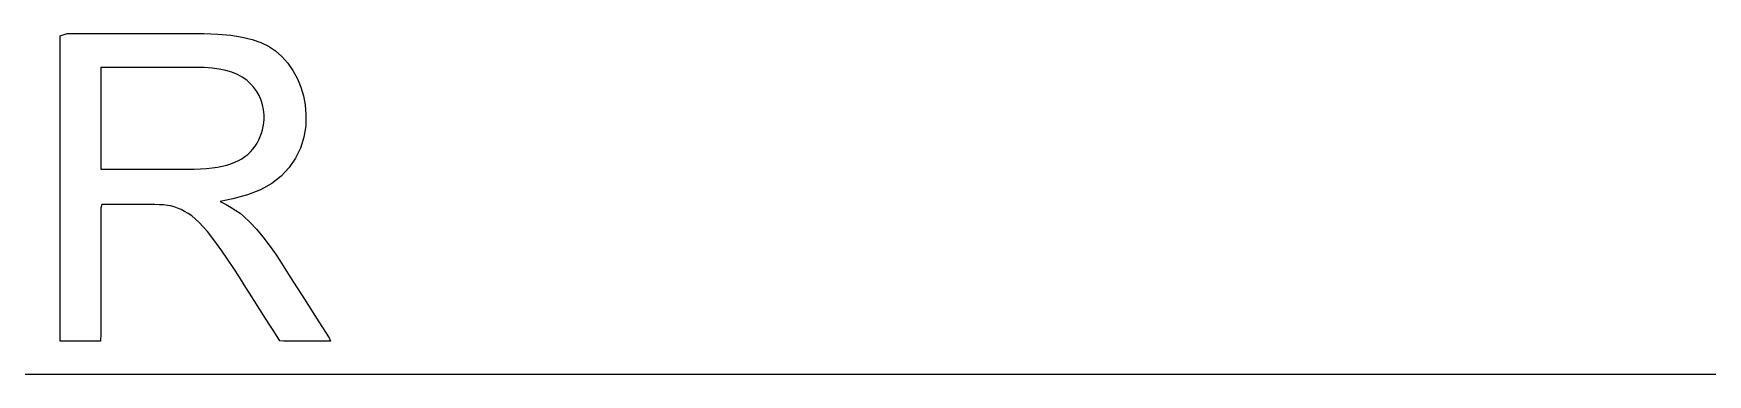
# Model space of a CAD drawing. Header units: metres. Extents: x 3906 to 4789, y 859 to 1465.
# Drawn here: x 4328.1 to 4561.8, y 1416.8 to 1464.4 of the extents above; entities that cross this region are included whole.
import ezdxf

# ---------------------------------------------------------------- set-up
doc = ezdxf.new("R2010")
doc.units = ezdxf.units.M

msp = doc.modelspace()

# ---------------------------------------------------------------- linework, layer by layer
at = {"layer": 'COMPONENT9'}
for p, q in [((4331.82, 1464.13), (4332.84, 1464.44)), ((4331.82, 1458.21), (4331.82, 1464.13)), ((4332.84, 1464.44), (4336.68, 1464.44)), ((4336.68, 1464.44), (4341.92, 1464.44)), ((4341.92, 1464.44), (4346.99, 1464.44)), ((4346.99, 1464.44), (4350.34, 1464.44)), ((4350.34, 1464.44), (4351.88, 1464.43)), ((4351.88, 1464.43), (4353.87, 1464.35)), ((4353.87, 1464.35), (4355.66, 1464.19)), ((4355.66, 1464.19), (4357.25, 1463.94)), ((4357.25, 1463.94), (4358.64, 1463.61)), ((4358.64, 1463.61), (4359.84, 1463.19)), ((4359.84, 1463.19), (4360.91, 1462.66)), ((4360.91, 1462.66), (4361.9, 1462)), ((4361.9, 1462), (4362.8, 1461.21)), ((4362.8, 1461.21), (4363.61, 1460.3)), ((4337.95, 1459.7), (4337.51, 1459.69)), ((4337.51, 1459.69), (4337.51, 1458.96)), ((4337.51, 1458.96), (4337.51, 1457.29)), ((4339.35, 1459.7), (4337.95, 1459.7)), ((4341.41, 1459.7), (4339.35, 1459.7)), ((4343.84, 1459.7), (4341.41, 1459.7)), ((4346.32, 1459.7), (4343.84, 1459.7)), ((4348.55, 1459.7), (4346.32, 1459.7)), ((4350.24, 1459.7), (4348.55, 1459.7)), ((4351.07, 1459.7), (4350.24, 1459.7)), ((4351.96, 1459.68), (4351.07, 1459.7)), ((4353.04, 1459.61), (4351.96, 1459.68)), ((4354.04, 1459.47), (4353.04, 1459.61)), ((4354.97, 1459.28), (4354.04, 1459.47)), ((4355.81, 1459.03), (4354.97, 1459.28)), ((4356.58, 1458.71), (4355.81, 1459.03)), ((4357.27, 1458.34), (4356.58, 1458.71)), ((4363.61, 1460.3), (4364.34, 1459.26)), ((4364.34, 1459.26), (4364.96, 1458.12)), ((4331.82, 1447.45), (4331.82, 1458.21)), ((4337.51, 1457.29), (4337.51, 1455.01)), ((4357.88, 1457.91), (4357.27, 1458.34)), ((4358.42, 1457.43), (4357.88, 1457.91)), ((4358.89, 1456.91), (4358.42, 1457.43)), ((4359.29, 1456.35), (4358.89, 1456.91)), ((4359.63, 1455.77), (4359.29, 1456.35)), ((4364.96, 1458.12), (4365.46, 1456.95)), ((4365.46, 1456.95), (4365.82, 1455.72)), ((4337.51, 1455.01), (4337.51, 1452.43)), ((4359.89, 1455.15), (4359.63, 1455.77)), ((4360.1, 1454.5), (4359.89, 1455.15)), ((4360.23, 1453.81), (4360.1, 1454.5)), ((4360.3, 1453.09), (4360.23, 1453.81)), ((4365.82, 1455.72), (4366.05, 1454.46)), ((4366.05, 1454.46), (4366.16, 1453.15)), ((4337.51, 1452.43), (4337.51, 1449.87)), ((4360.09, 1450.99), (4360.2, 1451.47)), ((4360.2, 1451.47), (4360.27, 1451.97)), ((4360.27, 1451.97), (4360.3, 1452.47)), ((4360.3, 1452.47), (4360.3, 1453.09)), ((4366.12, 1451.56), (4365.86, 1449.95)), ((4366.16, 1453.15), (4366.12, 1451.56)), ((4337.51, 1449.87), (4337.51, 1447.65)), ((4359.05, 1448.71), (4359.33, 1449.14)), ((4359.33, 1449.14), (4359.57, 1449.59)), ((4359.57, 1449.59), (4359.78, 1450.05)), ((4359.78, 1450.05), (4359.95, 1450.51)), ((4359.95, 1450.51), (4360.09, 1450.99)), ((4365.86, 1449.95), (4365.4, 1448.43)), ((4331.82, 1435.38), (4331.82, 1447.45)), ((4337.51, 1447.65), (4337.51, 1446.08)), ((4356.72, 1446.68), (4357.19, 1446.95)), ((4357.19, 1446.95), (4357.63, 1447.24)), ((4357.63, 1447.24), (4358.03, 1447.56)), ((4358.03, 1447.56), (4358.4, 1447.92)), ((4358.4, 1447.92), (4358.75, 1448.3)), ((4358.75, 1448.3), (4359.05, 1448.71)), ((4364.71, 1447.03), (4363.82, 1445.72)), ((4365.4, 1448.43), (4364.71, 1447.03)), ((4337.51, 1446.08), (4337.51, 1445.49)), ((4337.51, 1445.49), (4338.02, 1445.49)), ((4338.02, 1445.49), (4339.37, 1445.49)), ((4339.37, 1445.49), (4341.28, 1445.49)), ((4341.28, 1445.49), (4343.48, 1445.49)), ((4343.48, 1445.49), (4345.7, 1445.49)), ((4345.7, 1445.49), (4347.66, 1445.49)), ((4347.66, 1445.49), (4349.09, 1445.49)), ((4349.09, 1445.49), (4349.72, 1445.49)), ((4349.72, 1445.49), (4350.55, 1445.5)), ((4350.55, 1445.5), (4351.44, 1445.53)), ((4351.44, 1445.53), (4352.27, 1445.59)), ((4352.27, 1445.59), (4353.06, 1445.67)), ((4353.06, 1445.67), (4353.79, 1445.78)), ((4353.79, 1445.78), (4354.47, 1445.91)), ((4354.47, 1445.91), (4355.11, 1446.06)), ((4355.11, 1446.06), (4355.69, 1446.24)), ((4355.69, 1446.24), (4356.22, 1446.45)), ((4356.22, 1446.45), (4356.72, 1446.68)), ((4362.71, 1444.53), (4361.37, 1443.49)), ((4363.82, 1445.72), (4362.71, 1444.53)), ((4359.8, 1442.62), (4358, 1441.91)), ((4361.37, 1443.49), (4359.8, 1442.62)), ((4337.66, 1440.56), (4337.51, 1440.03)), ((4337.51, 1440.03), (4337.51, 1436.68)), ((4338.77, 1440.56), (4337.66, 1440.56)), ((4340.51, 1440.56), (4338.77, 1440.56)), ((4342.33, 1440.56), (4340.51, 1440.56)), ((4343.7, 1440.56), (4342.33, 1440.56)), ((4344.28, 1440.56), (4343.7, 1440.56)), ((4345.05, 1440.55), (4344.28, 1440.56)), ((4345.73, 1440.53), (4345.05, 1440.55)), ((4346.32, 1440.49), (4345.73, 1440.53)), ((4346.83, 1440.43), (4346.32, 1440.49)), ((4347.25, 1440.36), (4346.83, 1440.43)), ((4347.74, 1440.23), (4347.25, 1440.36)), ((4348.24, 1440.05), (4347.74, 1440.23)), ((4348.73, 1439.84), (4348.24, 1440.05)), ((4349.22, 1439.59), (4348.73, 1439.84)), ((4355.96, 1441.36), (4354.2, 1440.97)), ((4354.2, 1440.97), (4355, 1440.56)), ((4355, 1440.56), (4355.73, 1440.15)), ((4355.73, 1440.15), (4356.38, 1439.74)), ((4358, 1441.91), (4355.96, 1441.36)), ((4356.38, 1439.74), (4356.95, 1439.34)), ((4349.71, 1439.31), (4349.22, 1439.59)), ((4350.2, 1438.98), (4349.71, 1439.31)), ((4350.71, 1438.56), (4350.2, 1438.98)), ((4351.25, 1438.06), (4350.71, 1438.56)), ((4351.81, 1437.46), (4351.25, 1438.06)), ((4352.4, 1436.78), (4351.81, 1437.46)), ((4356.95, 1439.34), (4357.44, 1438.94)), ((4357.44, 1438.94), (4358.33, 1438.08)), ((4358.33, 1438.08), (4359.25, 1437.1)), ((4331.82, 1425.55), (4331.82, 1435.38)), ((4337.51, 1436.68), (4337.51, 1431.6)), ((4353.01, 1436), (4352.4, 1436.78)), ((4353.68, 1435.1), (4353.01, 1436)), ((4354.41, 1434.07), (4353.68, 1435.1)), ((4359.25, 1437.1), (4360.15, 1436.03)), ((4360.15, 1436.03), (4361.03, 1434.89)), ((4355.21, 1432.91), (4354.41, 1434.07)), ((4356.07, 1431.62), (4355.21, 1432.91)), ((4361.03, 1434.89), (4361.9, 1433.65)), ((4361.9, 1433.65), (4362.51, 1432.72)), ((4337.51, 1431.6), (4337.51, 1426.35)), ((4356.86, 1430.4), (4356.07, 1431.62)), ((4357.55, 1429.32), (4356.86, 1430.4)), ((4362.51, 1432.72), (4363.92, 1430.51)), ((4363.92, 1430.51), (4365.95, 1427.33)), ((4358.93, 1427.15), (4357.55, 1429.32)), ((4337.51, 1426.35), (4337.51, 1422.51)), ((4360.53, 1424.63), (4358.93, 1427.15)), ((4365.95, 1427.33), (4367.97, 1424.16)), ((4331.82, 1421.49), (4331.82, 1425.55)), ((4361.89, 1422.51), (4360.53, 1424.63)), ((4367.97, 1424.16), (4369.38, 1421.95)), ((4332.36, 1421.49), (4331.82, 1421.49)), ((4333.66, 1421.49), (4332.36, 1421.49)), ((4335.26, 1421.49), (4333.66, 1421.49)), ((4336.68, 1421.49), (4335.26, 1421.49)), ((4337.47, 1421.49), (4336.68, 1421.49)), ((4337.51, 1422.51), (4337.47, 1421.49)), ((4362.53, 1421.5), (4361.89, 1422.51)), ((4363.08, 1421.49), (4362.53, 1421.5)), ((4364.64, 1421.49), (4363.08, 1421.49)), ((4366.64, 1421.49), (4364.64, 1421.49)), ((4368.48, 1421.49), (4366.64, 1421.49)), ((4369.58, 1421.49), (4368.48, 1421.49)), ((4369.38, 1421.95), (4369.58, 1421.49))]:
    msp.add_line(p, q, dxfattribs=at)
at = {"layer": 'GROUP0'}
msp.add_line((4788.75, 1416.81), (3905.79, 1416.81), dxfattribs=at)

doc.saveas('drawing.dxf')
